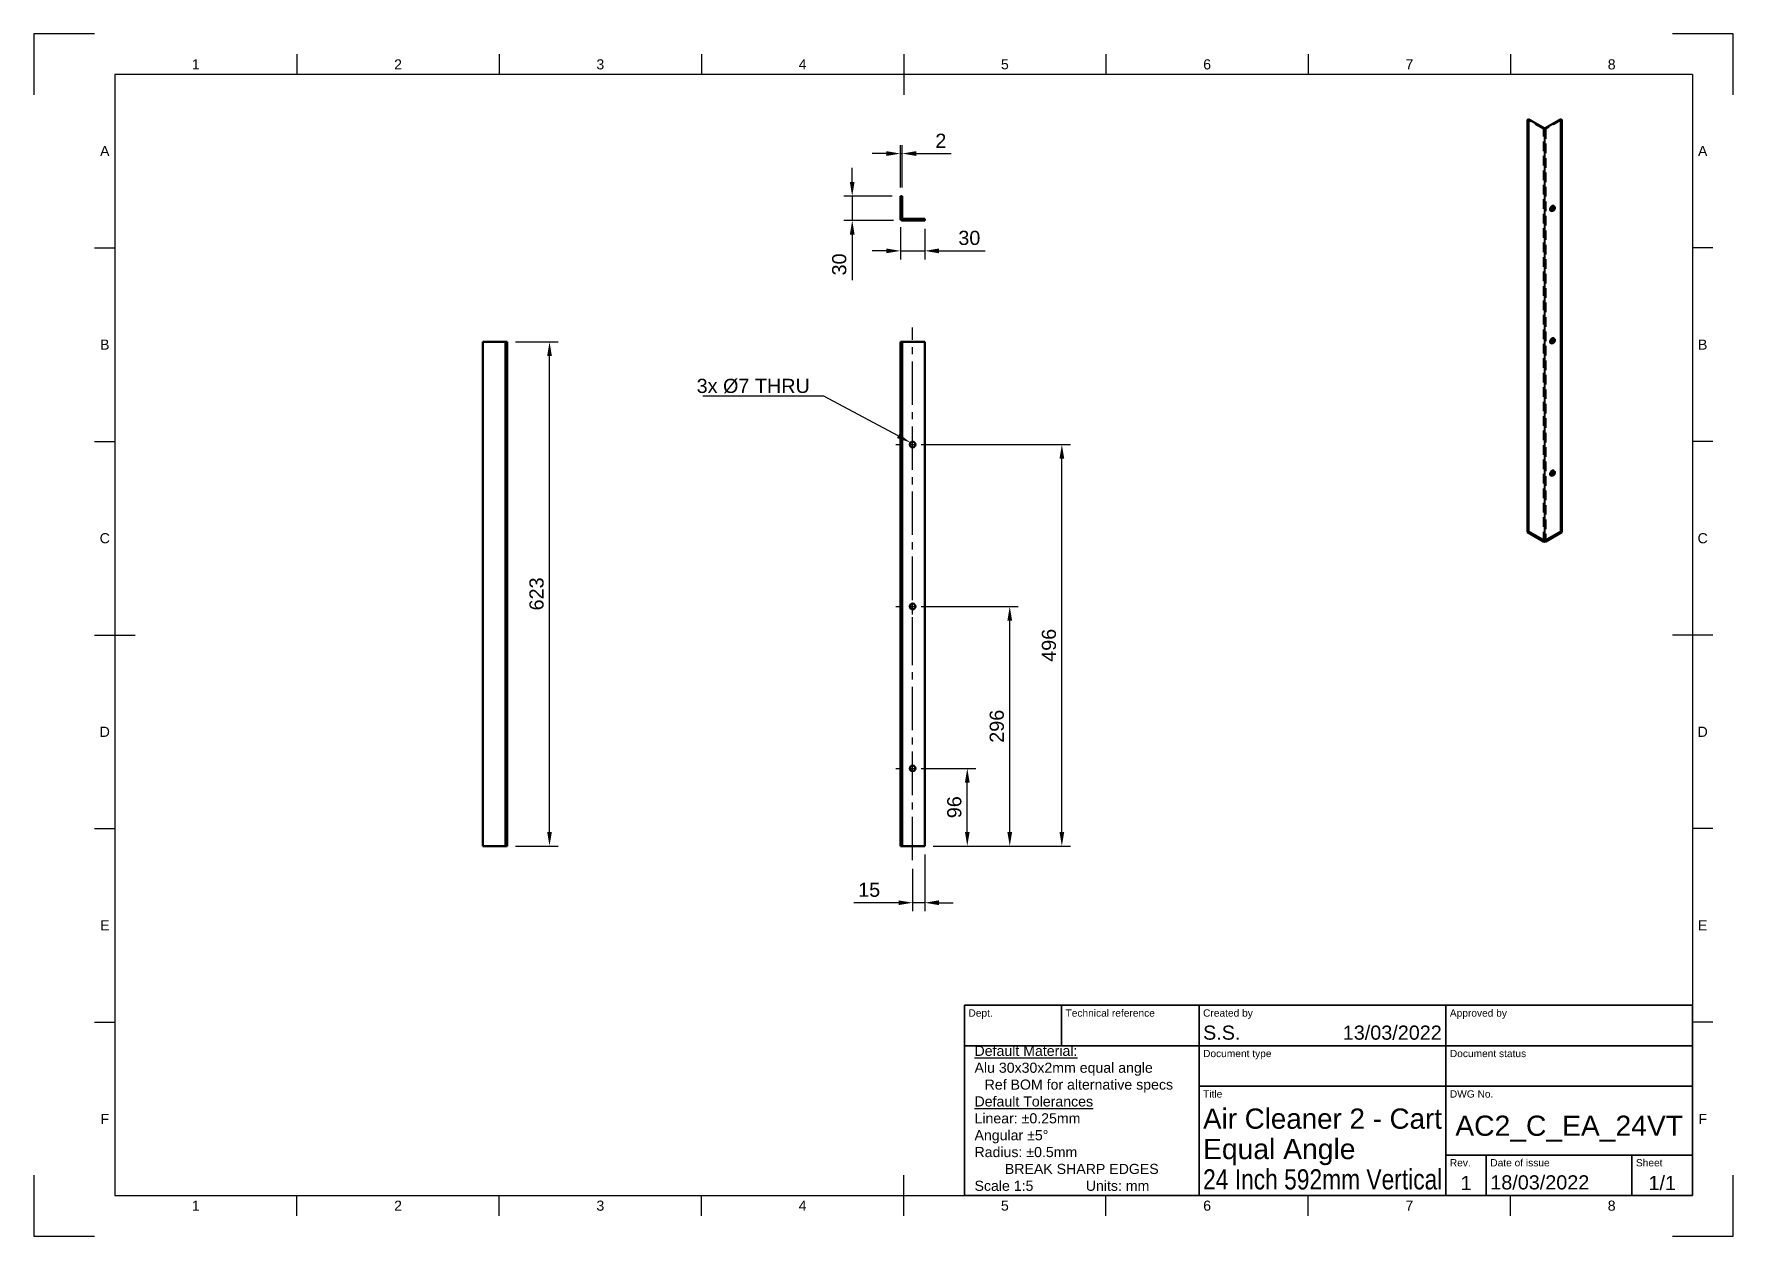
# Model space of a CAD drawing. Header units: millimetres. Extents: x 0 to 420, y 0 to 297.
import ezdxf
from ezdxf import colors
from ezdxf.entities.mleader import LeaderData, LeaderLine
from ezdxf.enums import TextEntityAlignment as Align
from ezdxf.math import Vec2, Vec3

# ---------------------------------------------------------------- set-up
doc = ezdxf.new("R2010")
doc.units = ezdxf.units.MM
doc.header["$LTSCALE"] = 0.75
doc.linetypes.add('CENTER2', pattern=[28.575, 19.05, -3.175, 3.175, -3.175])
doc.linetypes.add('HIDDEN2', pattern=[4.7625, 3.175, -1.5875])
for name, color, linetype, lineweight in [('Annotations', 7, 'Continuous', 25), ('Border', 7, 'Continuous', 25), ('Center Lines', 7, 'CENTER2', 25), ('Dimensions', 7, 'Continuous', 25), ('Hidden', 7, 'HIDDEN2', 25), ('Hidden Narrow', 7, 'HIDDEN2', 25), ('TitleBlock', 7, 'Continuous', 35), ('Visible', 7, 'Continuous', 50), ('Visible Narrow', 7, 'Continuous', 25)]:
    doc.layers.add(name, color=color, linetype=linetype, lineweight=lineweight)
doc.styles.add('FusionTitle', font='arial.ttf')
doc.styles.get("Standard").update_dxf_attribs({"font": 'arial.ttf'})
doc.dimstyles.new('ISO-25', dxfattribs={"dimtxt": 3.5, "dimasz": 3.5, "dimexe": 2.1, "dimexo": 2.1, "dimgap": 1.4, "dimtad": 1, "dimzin": 12, "dimdsep": 46, "dimtxsty": 'Standard', "dimcen": 0, "dimclrd": 256, "dimclre": 256, "dimclrt": 256, "dimazin": 3, "dimtp": 0.1, "dimtm": 0.1, "dimtfac": 0.714286, "dimtmove": 0, "dimatfit": 3, "dimfxl": 1, "dimtzin": 12, "dimarcsym": 0})

# ---------------------------------------------------------------- blocks, each defined once
blk = doc.blocks.new('ISO_A3_SHEET')
at = {"layer": 'Border'}
for p, q in [((65, 292), (65, 287)), ((115, 292), (115, 287)), ((165, 292), (165, 287)), ((215, 292), (215, 282)), ((265, 292), (265, 287)), ((315, 292), (315, 287)), ((365, 292), (365, 287)), ((410, 287), (20, 287)), ((20, 287), (20, 10)), ((410, 287), (410, 10)), ((15, 244.16666), (20, 244.16666)), ((415, 244.16666), (410, 244.16666)), ((15, 196.33333), (20, 196.33333)), ((415, 196.33333), (410, 196.33333)), ((15, 148.5), (25, 148.5)), ((415, 148.5), (405, 148.5)), ((15, 100.66667), (20, 100.66667)), ((415, 100.66667), (410, 100.66667)), ((15, 52.83334), (20, 52.83334)), ((415, 52.83334), (410, 52.83334)), ((215, 5), (215, 15)), ((20, 10), (410, 10)), ((65, 5), (65, 10)), ((115, 5), (115, 10)), ((165, 5), (165, 10)), ((265, 5), (265, 10)), ((315, 5), (315, 10)), ((365, 5), (365, 10))]:
    blk.add_line(p, q, dxfattribs=at)
at = {"layer": 'Defpoints'}
for p, q in [((15, 297), (0, 297)), ((0, 297), (0, 282)), ((420, 297), (405, 297)), ((420, 282), (420, 297)), ((0, 15), (0, 0)), ((420, 0), (420, 15)), ((0, 0), (15, 0)), ((405, 0), (420, 0))]:
    blk.add_line(p, q, dxfattribs=at)
at = {"layer": 'Border', "style": 'FusionTitle'}
for s, p in [('1', (40, 289.5)), ('2', (90, 289.5)), ('3', (140, 289.5)), ('4', (190, 289.5)), ('5', (240, 289.5)), ('6', (290, 289.5)), ('7', (340, 289.5)), ('8', (390, 289.5)), ('A', (17.5, 268.08333)), ('A', (412.5, 268.08333)), ('B', (17.5, 220.25)), ('B', (412.5, 220.25)), ('C', (17.5, 172.41667)), ('C', (412.5, 172.41667)), ('D', (17.5, 124.58334)), ('D', (412.5, 124.58334)), ('E', (17.5, 76.75001)), ('E', (412.5, 76.75001)), ('F', (17.5, 28.91668)), ('F', (412.5, 28.91668)), ('1', (40, 7.5)), ('2', (90, 7.5)), ('3', (140, 7.5)), ('4', (190, 7.5)), ('5', (240, 7.5)), ('6', (290, 7.5)), ('7', (340, 7.5)), ('8', (390, 7.5))]:
    blk.add_text(s, height=2.5, dxfattribs=at).set_placement(p, align=Align.MIDDLE)
blk = doc.blocks.new('ISO_TITLEBLOCK')
at = {"layer": 'TitleBlock'}
for p, q in [((0, 47), (-180, 47)), ((-180, 47), (-180, 0)), ((-156, 37), (-156, 47)), ((-122, 0), (-122, 47)), ((-61, 0), (-61, 47)), ((0, 0), (0, 47)), ((-180, 37), (0, 37)), ((-122, 27), (0, 27)), ((-61, 10), (0, 10)), ((-51, 0), (-51, 10)), ((-15, 0), (-15, 10)), ((-180, 0), (0, 0))]:
    blk.add_line(p, q, dxfattribs=at)
at = {"layer": 'TitleBlock', "style": 'FusionTitle'}
for s, p in [('Dept.', (-179, 46)), ('Technical reference', (-155, 46)), ('Created by', (-121, 46)), ('Approved by', (-60, 46)), ('Document type', (-121, 36)), ('Document status', (-60, 36)), ('Title', (-121, 26)), ('DWG No.', (-60, 26)), ('Rev.', (-60, 9)), ('Date of issue', (-50, 9)), ('Sheet', (-14, 9))]:
    blk.add_text(s, height=1.8, dxfattribs=at).set_placement(p, align=Align.TOP_LEFT)
for tag, height, p in [('DEPT', 3.5, (-179, 42)), ('TECHNICAL_REFERENCE', 3.5, (-155, 42)), ('CREATED_BY', 3.5, (-121, 42)), ('APPROVED_BY', 3.5, (-60, 42)), ('DOCUMENT_TYPE', 3.5, (-121, 32)), ('DOCUMENT_STATUS', 3.5, (-60, 32)), ('TITLE_1', 5, (-121, 21.5)), ('TITLE_2', 5, (-121, 14)), ('TITLE_3', 5, (-121, 6.5)), ('DATE_OF_ISSUE', 3.5, (-50, 5))]:
    blk.add_attdef(tag, text='', height=height, dxfattribs=at).set_placement(p, align=Align.TOP_LEFT)
for tag, p in [('CREATED_DATE', (-62, 42)), ('APPROVED_DATE', (-0.99, 42))]:
    blk.add_attdef(tag, text='', height=3.5, dxfattribs=at).set_placement(p, align=Align.TOP_RIGHT)
for tag, height, p in [('DRAWING_NUMBER', 5, (-30.5, 19.75)), ('REV', 3.5, (-56, 4.85)), ('SHEET', 3.5, (-7.5, 4.85))]:
    blk.add_attdef(tag, text='', height=height, dxfattribs=at).set_placement(p, align=Align.TOP_CENTER)
blk = doc.blocks.new('*D19')
at = {"layer": 'Defpoints', "color": 0, "transparency": 16777216}
for p in [(217.208257, 115.548621), (230.708257, 115.548621), (220.208257, 96.348621)]:
    blk.add_point(p, dxfattribs=at)
at = {"layer": 'Dimensions', "lineweight": -2, "transparency": 16777216}
for p, q in [((219.308257, 115.548621), (232.808257, 115.548621)), ((230.708257, 99.848621), (230.708257, 112.048621)), ((222.308257, 96.348621), (232.808257, 96.348621))]:
    blk.add_line(p, q, dxfattribs=at)
at = {"layer": 'Dimensions', "transparency": 16777216}
for points in [[(230.124924, 112.048621), (231.291591, 112.048621), (230.708257, 115.548621)], [(230.124924, 99.848621), (231.291591, 99.848621), (230.708257, 96.348621)]]:
    blk.add_solid(points, dxfattribs=at)
at = {"layer": 'Dimensions', "transparency": 16777216, "insert": (227.521252, 105.948621), "char_height": 3.5, "attachment_point": 5, "rotation": 90}
blk.add_mtext('96', dxfattribs=at)
blk = doc.blocks.new('*D20')
at = {"layer": 'Defpoints', "color": 0, "transparency": 16777216}
for p in [(217.208257, 155.548621), (241.208257, 155.548621), (220.208257, 96.348621)]:
    blk.add_point(p, dxfattribs=at)
at = {"layer": 'Dimensions', "lineweight": -2, "transparency": 16777216}
for p, q in [((219.308257, 155.548621), (243.308257, 155.548621)), ((241.208257, 99.848621), (241.208257, 152.048621)), ((222.308257, 96.348621), (243.308257, 96.348621))]:
    blk.add_line(p, q, dxfattribs=at)
at = {"layer": 'Dimensions', "transparency": 16777216}
for points in [[(240.624924, 152.048621), (241.791591, 152.048621), (241.208257, 155.548621)], [(240.624924, 99.848621), (241.791591, 99.848621), (241.208257, 96.348621)]]:
    blk.add_solid(points, dxfattribs=at)
at = {"layer": 'Dimensions', "transparency": 16777216, "insert": (238.021252, 125.948621), "char_height": 3.5, "attachment_point": 5, "rotation": 90}
blk.add_mtext('296', dxfattribs=at)
blk = doc.blocks.new('*D21')
at = {"layer": 'Defpoints', "color": 0, "transparency": 16777216}
for p in [(217.208257, 195.548621), (254.092728, 195.548621), (220.208257, 96.348621)]:
    blk.add_point(p, dxfattribs=at)
at = {"layer": 'Dimensions', "lineweight": -2, "transparency": 16777216}
for p, q in [((219.308257, 195.548621), (256.192728, 195.548621)), ((254.092728, 99.848621), (254.092728, 192.048621)), ((222.308257, 96.348621), (256.192728, 96.348621))]:
    blk.add_line(p, q, dxfattribs=at)
at = {"layer": 'Dimensions', "transparency": 16777216}
for points in [[(253.509395, 192.048621), (254.676062, 192.048621), (254.092728, 195.548621)], [(253.509395, 99.848621), (254.676062, 99.848621), (254.092728, 96.348621)]]:
    blk.add_solid(points, dxfattribs=at)
at = {"layer": 'Dimensions', "transparency": 16777216, "insert": (250.905723, 145.948621), "char_height": 3.5, "attachment_point": 5, "rotation": 90}
blk.add_mtext('496', dxfattribs=at)
blk = doc.blocks.new('*D22')
at = {"layer": 'Defpoints', "color": 0, "transparency": 16777216}
for p in [(214.208257, 251.357403), (220.208257, 250.957403), (214.208257, 243.410336)]:
    blk.add_point(p, dxfattribs=at)
at = {"layer": 'Dimensions', "lineweight": -2, "transparency": 16777216}
for p, q in [((214.208257, 249.257403), (214.208257, 241.310336)), ((220.208257, 248.857403), (220.208257, 241.310336)), ((210.708257, 243.410336), (207.208257, 243.410336)), ((214.208257, 243.410336), (220.208257, 243.410336)), ((223.708257, 243.410336), (235.116919, 243.410336))]:
    blk.add_line(p, q, dxfattribs=at)
at = {"layer": 'Dimensions', "transparency": 16777216}
for points in [[(210.708257, 243.993669), (210.708257, 242.827002), (214.208257, 243.410336)], [(223.708257, 243.993669), (223.708257, 242.827002), (220.208257, 243.410336)]]:
    blk.add_solid(points, dxfattribs=at)
at = {"layer": 'Dimensions', "transparency": 16777216, "insert": (231.21726, 246.598535), "char_height": 3.5, "attachment_point": 5}
blk.add_mtext('30', dxfattribs=at)
blk = doc.blocks.new('*D23')
at = {"layer": 'Defpoints', "color": 0, "transparency": 16777216}
for p in [(214.208257, 256.957403), (202.26251, 250.957403), (214.608257, 250.957403)]:
    blk.add_point(p, dxfattribs=at)
at = {"layer": 'Dimensions', "lineweight": -2, "transparency": 16777216}
for p, q in [((202.26251, 260.457403), (202.26251, 263.957403)), ((212.108257, 256.957403), (200.16251, 256.957403)), ((202.26251, 256.957403), (202.26251, 250.957403)), ((212.508257, 250.957403), (200.16251, 250.957403)), ((202.26251, 247.457403), (202.26251, 236.158085))]:
    blk.add_line(p, q, dxfattribs=at)
at = {"layer": 'Dimensions', "transparency": 16777216}
for points in [[(201.679177, 260.457403), (202.845844, 260.457403), (202.26251, 256.957403)], [(201.679177, 247.457403), (202.845844, 247.457403), (202.26251, 250.957403)]]:
    blk.add_solid(points, dxfattribs=at)
at = {"layer": 'Dimensions', "transparency": 16777216, "insert": (199.074311, 240.057744), "char_height": 3.5, "attachment_point": 5, "rotation": 90}
blk.add_mtext('30', dxfattribs=at)
blk = doc.blocks.new('*D24')
at = {"layer": 'Defpoints', "color": 0, "transparency": 16777216}
for p in [(116.938946, 220.948621), (127.438946, 220.948621), (116.938946, 96.348621)]:
    blk.add_point(p, dxfattribs=at)
at = {"layer": 'Dimensions', "lineweight": -2, "transparency": 16777216}
for p, q in [((119.038946, 220.948621), (129.538946, 220.948621)), ((127.438946, 99.848621), (127.438946, 217.448621)), ((119.038946, 96.348621), (129.538946, 96.348621))]:
    blk.add_line(p, q, dxfattribs=at)
at = {"layer": 'Dimensions', "transparency": 16777216}
for points in [[(126.855612, 217.448621), (128.022279, 217.448621), (127.438946, 220.948621)], [(126.855612, 99.848621), (128.022279, 99.848621), (127.438946, 96.348621)]]:
    blk.add_solid(points, dxfattribs=at)
at = {"layer": 'Dimensions', "transparency": 16777216, "insert": (124.250747, 158.648621), "char_height": 3.5, "attachment_point": 5, "rotation": 90}
blk.add_mtext('623', dxfattribs=at)
blk = doc.blocks.new('*U13')
at = {"layer": 'Center Lines', "color": 0, "ltscale": 0.75, "transparency": 16777216}
blk.add_line((0, -65.8), (0, 65.8), dxfattribs=at)
blk = doc.blocks.new('*D25')
at = {"layer": 'Defpoints', "color": 0, "transparency": 16777216}
for p in [(217.208257, 92.848621), (220.208257, 96.348621), (217.208257, 82.348621)]:
    blk.add_point(p, dxfattribs=at)
at = {"layer": 'Dimensions', "lineweight": -2, "transparency": 16777216}
for p, q in [((220.208257, 94.248621), (220.208257, 80.248621)), ((217.208257, 90.748621), (217.208257, 80.248621)), ((213.708257, 82.348621), (202.697821, 82.348621)), ((220.208257, 82.348621), (217.208257, 82.348621)), ((223.708257, 82.348621), (227.208257, 82.348621))]:
    blk.add_line(p, q, dxfattribs=at)
at = {"layer": 'Dimensions', "transparency": 16777216}
for points in [[(213.708257, 82.931954), (213.708257, 81.765287), (217.208257, 82.348621)], [(223.708257, 82.931954), (223.708257, 81.765287), (220.208257, 82.348621)]]:
    blk.add_solid(points, dxfattribs=at)
at = {"layer": 'Dimensions', "transparency": 16777216, "insert": (206.453039, 85.535626), "char_height": 3.5, "attachment_point": 5}
blk.add_mtext('15', dxfattribs=at)
blk = doc.blocks.new('*U15')
at = {"layer": 'Center Lines', "color": 0, "ltscale": 0.75, "transparency": 16777216}
for p, q in [((0, 2.678906), (0, 4.2)), ((-4.2, 0), (-2.678906, 0)), ((2.678906, 0), (4.2, 0)), ((0, -4.2), (0, -2.678906))]:
    blk.add_line(p, q, dxfattribs=at)
at = {"layer": 'Center Lines', "color": 0, "linetype": 'Continuous', "ltscale": 0.75, "transparency": 16777216}
for p, q in [((-0.892969, 0), (0.892969, 0)), ((0, -0.892969), (0, 0.892969))]:
    blk.add_line(p, q, dxfattribs=at)
blk = doc.blocks.new('*U16')
at = {"layer": 'Center Lines', "color": 0, "ltscale": 0.75, "transparency": 16777216}
for p, q in [((0, 2.678906), (0, 4.2)), ((-4.2, 0), (-2.678906, 0)), ((2.678906, 0), (4.2, 0)), ((0, -4.2), (0, -2.678906))]:
    blk.add_line(p, q, dxfattribs=at)
at = {"layer": 'Center Lines', "color": 0, "linetype": 'Continuous', "ltscale": 0.75, "transparency": 16777216}
for p, q in [((-0.892969, 0), (0.892969, 0)), ((0, -0.892969), (0, 0.892969))]:
    blk.add_line(p, q, dxfattribs=at)
blk = doc.blocks.new('*U17')
at = {"layer": 'Center Lines', "color": 0, "ltscale": 0.75, "transparency": 16777216}
for p, q in [((0, 2.678906), (0, 4.2)), ((-4.2, 0), (-2.678906, 0)), ((2.678906, 0), (4.2, 0)), ((0, -4.2), (0, -2.678906))]:
    blk.add_line(p, q, dxfattribs=at)
at = {"layer": 'Center Lines', "color": 0, "linetype": 'Continuous', "ltscale": 0.75, "transparency": 16777216}
for p, q in [((-0.892969, 0), (0.892969, 0)), ((0, -0.892969), (0, 0.892969))]:
    blk.add_line(p, q, dxfattribs=at)
blk = doc.blocks.new('*D26')
at = {"layer": 'Defpoints', "color": 0, "transparency": 16777216}
for p in [(214.608257, 267.457403), (214.208257, 256.957403), (214.608257, 256.957403)]:
    blk.add_point(p, dxfattribs=at)
at = {"layer": 'Dimensions', "lineweight": -2, "transparency": 16777216}
for p, q in [((214.208257, 259.057403), (214.208257, 269.557403)), ((214.608257, 259.057403), (214.608257, 269.557403)), ((210.708257, 267.457403), (207.208257, 267.457403)), ((214.208257, 267.457403), (214.608257, 267.457403)), ((218.108257, 267.457403), (226.72647, 267.457403))]:
    blk.add_line(p, q, dxfattribs=at)
at = {"layer": 'Dimensions', "transparency": 16777216}
for points in [[(210.708257, 268.040737), (210.708257, 266.87407), (214.208257, 267.457403)], [(218.108257, 268.040737), (218.108257, 266.87407), (214.608257, 267.457403)]]:
    blk.add_solid(points, dxfattribs=at)
at = {"layer": 'Dimensions', "transparency": 16777216, "insert": (224.167364, 270.614566), "char_height": 3.5, "attachment_point": 5}
blk.add_mtext('2', dxfattribs=at)

msp = doc.modelspace()

# ---------------------------------------------------------------- linework, layer by layer
at = {"layer": 'Hidden', "extrusion": (0, 0.817547, -0.575862)}
for p, q in [((373.15335, 273.488158, -39.113505), (369.193552, 275.768454, -35.876184)), ((377.678834, 275.768454, -35.876184), (373.719036, 273.488158, -39.113505)), ((374.925348, 253.337439, -22.752339), (375.208191, 253.174561, -22.983576)), ((375.623993, 254.550656, -22.752339), (375.906836, 254.387778, -22.983576)), ((374.925348, 220.635554, 0.282129), (375.208191, 220.472676, 0.050892)), ((375.623993, 221.848771, 0.282129), (375.906836, 221.685893, 0.050892)), ((375.623993, 189.146886, 23.316597), (375.906836, 188.984008, 23.08536)), ((374.925348, 187.933669, 23.316597), (375.208191, 187.770791, 23.08536))]:
    msp.add_line(p, q, dxfattribs=at)
at = {"layer": 'Hidden', "extrusion": (0, 2.966e-13, -1)}
for p, q in [((216.508257, 251.357403, 43.1), (216.508257, 250.957403, 43.1)), ((217.908257, 251.357403, 43.1), (217.908257, 250.957403, 43.1))]:
    msp.add_line(p, q, dxfattribs=at)
at = {"layer": 'Hidden', "extrusion": (0, 1, 0)}
for p, q in [((116.538946, 196.248621), (116.938946, 196.248621)), ((116.538946, 194.848621), (116.938946, 194.848621)), ((116.538946, 156.248621), (116.938946, 156.248621)), ((116.538946, 154.848621), (116.938946, 154.848621)), ((116.538946, 116.248621), (116.938946, 116.248621)), ((116.538946, 114.848621), (116.938946, 114.848621))]:
    msp.add_line(p, q, dxfattribs=at)
at = {"layer": 'Hidden', "extrusion": (1.408e-13, -0.817547, 0.575862)}
msp.add_arc((373.436193, 125.797065, -246.113427), 0.4, 225, 315, dxfattribs=at)
at = {"layer": 'Hidden', "extrusion": (0.707107, -0.407196, -0.578093)}
for centre in [(407.337854, 96.174998, 175.507307), (378.998943, 124.404522, 175.507307), (350.660031, 152.634047, 175.507307)]:
    msp.add_arc(centre, 0.7, 336.21649, 203.78351, dxfattribs=at)
at = {"layer": 'Hidden Narrow', "extrusion": (0, 0.817547, -0.575862)}
for p, q in [((373.15335, 171.621786, 32.638863), (373.15335, 273.488158, -39.113505)), ((373.719036, 273.488158, -39.113505), (373.719036, 171.621786, 32.638863))]:
    msp.add_line(p, q, dxfattribs=at)
at = {"layer": 'Visible', "extrusion": (0, 0.817547, -0.575862)}
for p, q in [((369.476395, 275.931332, -35.644947), (369.193552, 275.768454, -35.876184)), ((369.193552, 275.768454, -35.876184), (369.193552, 173.902082, 35.876184)), ((373.294772, 273.732475, -38.76665), (369.476395, 275.931332, -35.644947)), ((369.476395, 174.06496, 36.107421), (369.476395, 275.931332, -35.644947)), ((373.577614, 273.732475, -38.76665), (377.395991, 275.931332, -35.644947)), ((377.395991, 275.931332, -35.644947), (377.395991, 174.06496, 36.107421)), ((377.678834, 275.768454, -35.876184), (377.395991, 275.931332, -35.644947)), ((377.678834, 173.902082, 35.876184), (377.678834, 275.768454, -35.876184)), ((369.193552, 173.902082, 35.876184), (369.476395, 174.06496, 36.107421)), ((373.15335, 171.621786, 32.638863), (369.193552, 173.902082, 35.876184)), ((373.294772, 171.866103, 32.985718), (369.476395, 174.06496, 36.107421)), ((373.577614, 171.866103, 32.985718), (377.395991, 174.06496, 36.107421)), ((377.678834, 173.902082, 35.876184), (373.719036, 171.621786, 32.638863)), ((377.395991, 174.06496, 36.107421), (377.678834, 173.902082, 35.876184))]:
    msp.add_line(p, q, dxfattribs=at)
at = {"layer": 'Visible', "extrusion": (0, 2.966e-13, -1)}
for p, q in [((214.208257, 256.957403, 62.3), (214.608257, 256.957403, 62.3)), ((214.208257, 251.357403, 62.3), (214.208257, 256.957403, 62.3)), ((214.608257, 251.557403, 62.3), (214.608257, 256.957403, 62.3)), ((220.208257, 250.957403, 62.3), (214.608257, 250.957403, 62.3)), ((214.808257, 251.357403, 62.3), (220.208257, 251.357403, 62.3)), ((220.208257, 251.357403, 62.3), (220.208257, 250.957403, 62.3))]:
    msp.add_line(p, q, dxfattribs=at)
at = {"layer": 'Visible', "extrusion": (0, 1, 0)}
for p, q in [((116.338946, 220.948621, -2.6), (110.938946, 220.948621, -2.6)), ((110.938946, 96.348621, -2.6), (110.938946, 220.948621, -2.6)), ((116.538946, 220.948621, 3), (116.538946, 96.348621, 3)), ((116.938946, 220.948621, 3), (116.538946, 220.948621, 3)), ((116.938946, 96.348621, 3), (116.938946, 220.948621, 3)), ((214.608257, 220.948621, 3), (214.208257, 220.948621, 3)), ((214.208257, 220.948621, 3), (214.208257, 96.348621, 3)), ((214.608257, 96.348621, 3), (214.608257, 220.948621, 3)), ((214.808257, 220.948621, -2.6), (220.208257, 220.948621, -2.6)), ((220.208257, 220.948621, -2.6), (220.208257, 96.348621, -2.6)), ((116.338946, 96.348621, -2.6), (110.938946, 96.348621, -2.6)), ((116.538946, 96.348621, 3), (116.938946, 96.348621, 3)), ((214.208257, 96.348621, 3), (214.608257, 96.348621, 3)), ((214.808257, 96.348621, -2.6), (220.208257, 96.348621, -2.6))]:
    msp.add_line(p, q, dxfattribs=at)
at = {"layer": 'Visible', "extrusion": (-0.707107, 0.407196, 0.578093)}
for centre in [(-407.337854, 96.174998, -175.107307), (-378.998943, 124.404522, -175.107307), (-350.660031, 152.634047, -175.107307)]:
    msp.add_circle(centre, 0.7, dxfattribs=at)
at = {"layer": 'Visible'}
for centre in [(217.208257, 195.548621, -2.6), (217.208257, 155.548621, -2.6), (217.208257, 115.548621, -2.6)]:
    msp.add_circle(centre, 0.7, dxfattribs=at)
at = {"layer": 'Visible', "extrusion": (0, 0.817547, -0.575862)}
for centre, radius in [((-373.436193, 126.079907, 246.113427), 0.2), ((-373.436193, 125.797065, 121.513427), 0.4)]:
    msp.add_arc(centre, radius, 225, 315, dxfattribs=at)
at = {"layer": 'Visible', "extrusion": (0.707107, -0.407196, -0.578093)}
for centre in [(407.337854, 96.174998, 175.507307), (378.998943, 124.404522, 175.507307), (350.660031, 152.634047, 175.507307)]:
    msp.add_arc(centre, 0.7, 203.78351, 336.21649, dxfattribs=at)
at = {"layer": 'Visible', "extrusion": (0, 2.966e-13, -1)}
msp.add_arc((-214.608257, 251.357403, -62.3), 0.4, 270, 0, dxfattribs=at)
at = {"layer": 'Visible'}
msp.add_arc((214.808257, 251.557403, 62.3), 0.2, 180, 270, dxfattribs=at)
at = {"layer": 'Visible', "extrusion": (0, 1, 0)}
for centre, start, end in [((-116.338946, -2.4, 220.948621), 180, 270), ((-214.808257, -2.4, 220.948621), 270, 0)]:
    msp.add_arc(centre, 0.2, start, end, dxfattribs=at)
at = {"layer": 'Visible', "extrusion": (1.327e-13, -0.817547, 0.575862)}
msp.add_arc((373.436193, 126.079907, -121.513427), 0.2, 225, 315, dxfattribs=at)
at = {"layer": 'Visible', "extrusion": (9.2e-15, -1, 1.785e-13)}
msp.add_arc((116.338946, -2.4, -96.348621), 0.2, 270, 0, dxfattribs=at)
at = {"layer": 'Visible', "extrusion": (1.785e-13, -1, -9.2e-15)}
msp.add_arc((214.808257, -2.4, -96.348621), 0.2, 180, 270, dxfattribs=at)
at = {"layer": 'Visible Narrow', "extrusion": (0, 0.817547, -0.575862)}
for p, q in [((373.294772, 273.732475, -38.76665), (373.294772, 171.866103, 32.985718)), ((373.577614, 171.866103, 32.985718), (373.577614, 273.732475, -38.76665))]:
    msp.add_line(p, q, dxfattribs=at)

# ---------------------------------------------------------------- block references
at = {"layer": 'Border'}
msp.add_blockref('ISO_A3_SHEET', (0, 0), dxfattribs=at)
at = {"layer": 'Center Lines', "ltscale": 0.75}
for name, p in [('*U13', (217.208257, 158.648621)), ('*U15', (217.208257, 195.548621)), ('*U16', (217.208257, 155.548621)), ('*U17', (217.208257, 115.548621))]:
    msp.add_blockref(name, p, dxfattribs=at)
at = {"layer": 'TitleBlock'}
ref = msp.add_blockref('ISO_TITLEBLOCK', (410, 10), dxfattribs=at)
ref.add_attrib('DATE_OF_ISSUE', '18/03/2022', dxfattribs={"height": 3.5, "style": 'FusionTitle'}).set_placement((360, 15), align=Align.TOP_LEFT)
ref.add_attrib('REV', '1', dxfattribs={"height": 3.5, "style": 'FusionTitle'}).set_placement((354, 14.85), align=Align.TOP_CENTER)
ref.add_attrib('TITLE_3', '24 Inch 592mm Vertical', dxfattribs={"height": 5, "style": 'FusionTitle', "width": 0.806138}).set_placement((289, 16.5), align=Align.TOP_LEFT)
ref.add_attrib('CREATED_DATE', '13/03/2022', dxfattribs={"height": 3.5, "style": 'FusionTitle'}).set_placement((348, 52), align=Align.TOP_RIGHT)
ref.add_attrib('SHEET', '1/1', dxfattribs={"height": 3.5, "style": 'FusionTitle'}).set_placement((402.5, 14.85), align=Align.TOP_CENTER)
ref.add_attrib('TITLE_2', 'Equal Angle', dxfattribs={"height": 5, "style": 'FusionTitle'}).set_placement((289, 24), align=Align.TOP_LEFT)
ref.add_attrib('DRAWING_NUMBER', 'AC2_C_EA_24VT', dxfattribs={"height": 5, "style": 'FusionTitle'}).set_placement((379.5, 29.751432), align=Align.TOP_CENTER)
ref.add_attrib('TITLE_1', 'Air Cleaner 2 - Cart', dxfattribs={"height": 5, "style": 'FusionTitle', "width": 0.98161}).set_placement((289, 31.5), align=Align.TOP_LEFT)
ref.add_attrib('CREATED_BY', 'S.S.', dxfattribs={"height": 3.5, "style": 'FusionTitle'}).set_placement((289, 52), align=Align.TOP_LEFT)

# ---------------------------------------------------------------- texts
at = {"layer": 'Annotations', "insert": (230, 47), "char_height": 2.5, "attachment_point": 1}
msp.add_mtext_dynamic_manual_height_columns('\\pi-2.5,l5;{\\LDefault Material: ^J}Alu 30x30x2mm equal angle\\P\\pi2.5,l2.5;Ref BOM for alternative specs\\P\\pi-2.5,l5;{\\LDefault Tolerances^J}Linear: ±0.25mm ^JAngular ±5° ^JRadius: ±0.5mm\\P\\pi0,l0;^IBREAK SHARP EDGES \\P\\pl2.5;Scale 1:5^I^IUnits: mm', width=58, gutter_width=17.5, heights=[0], dxfattribs=at)

# ---------------------------------------------------------------- dimensions: what is measured, and where the dimension line sits
at = {"layer": 'Dimensions'}
for base, p1, p2, picture, middle in [((214.608257, 267.457403), (214.208257, 256.957403), (214.608257, 256.957403), '*D26', (224.167364, 270.614566)), ((217.208257, 82.348621), (220.208257, 96.348621), (217.208257, 92.848621), '*D25', (206.453039, 85.535626))]:
    dim = msp.add_linear_dim(base=base, p1=p1, p2=p2, dimstyle='ISO-25', override={"dimlfac": 5, "dimclrd": 256, "dimclre": 256}, dxfattribs=at)
    dim.commit()
    dim.dimension.update_dxf_attribs({"geometry": picture, "text_midpoint": middle})
for base, p1, p2, angle, picture, middle in [((202.26251, 250.957403), (214.208257, 256.957403), (214.608257, 250.957403), 270, '*D23', (202.26251, 240.057744)), ((214.208257, 243.410336), (220.208257, 250.957403), (214.208257, 251.357403), 180, '*D22', (231.21726, 243.410336)), ((254.092728, 195.548621), (220.208257, 96.348621), (217.208257, 195.548621), 90, '*D21', (254.092728, 145.948621))]:
    dim = msp.add_linear_dim(base=base, p1=p1, p2=p2, angle=angle, dimstyle='ISO-25', override={"dimlfac": 5}, dxfattribs=at)
    dim.commit()
    dim.dimension.update_dxf_attribs({"geometry": picture, "text_midpoint": middle, "dimtype": 160})
dim = msp.add_aligned_dim(p1=(116.938946, 96.348621), p2=(116.938946, 220.948621), distance=-10.5, dimstyle='ISO-25', override={"dimlfac": 5, "dimclrd": 256, "dimclre": 256}, dxfattribs=at)
dim.commit()
dim.dimension.update_dxf_attribs({"geometry": '*D24', "text_midpoint": (124.250747, 158.648621)})
for base, p2, picture, middle in [((241.208257, 155.548621), (217.208257, 155.548621), '*D20', (238.021252, 125.948621)), ((230.708257, 115.548621), (217.208257, 115.548621), '*D19', (227.521252, 105.948621))]:
    dim = msp.add_linear_dim(base=base, p1=(220.208257, 96.348621), p2=p2, angle=90, dimstyle='ISO-25', override={"dimlfac": 5, "dimclrd": 256, "dimclre": 256}, dxfattribs=at)
    dim.commit()
    dim.dimension.update_dxf_attribs({"geometry": picture, "text_midpoint": middle})

# ---------------------------------------------------------------- leaders
at = {"layer": 'Annotations'}
ml = msp.add_multileader_mtext('Standard', dxfattribs=at)
ml.set_content('3x %%C7 THRU', color=256)
ml.set_leader_properties()
ml.build(insert=Vec2(0, 0))
ml.multileader.update_dxf_attribs({"text_left_attachment_type": 5, "text_right_attachment_type": 5, "dogleg_length": 3.5, "arrow_head_size": 3.5})
ctx = ml.context
ctx.base_point, ctx.char_height, ctx.arrow_head_size, ctx.landing_gap_size, ctx.plane_origin = Vec3(164.406589, 207.474213), 3.5, 3.5, 0, Vec3(216.641287, 195.138079)
ctx.left_attachment, ctx.right_attachment, ctx.text_align_type = 5, 5, 2
notes = []
notes.append((ctx, [(0, (1, 1, 0), (195.290627, 207.474213), (-1, 0), 3.5, [(0, [(216.69479, 196.024384)], 0, [])])]))
ctx.mtext.insert, ctx.mtext.alignment, ctx.mtext.flow_direction = Vec3(191.790627, 211.803135), 3, 5
for ctx, leaders in notes:
    for number, flags, end, landing, length, lines in leaders:
        leader = LeaderData()
        leader.index, (leader.has_last_leader_line, leader.has_dogleg_vector, leader.attachment_direction) = number, flags
        leader.last_leader_point, leader.dogleg_vector, leader.dogleg_length = Vec3(end), Vec3(landing), length
        for number, points, colour, breaks in lines:
            line = LeaderLine()
            line.index, line.vertices, line.color, line.breaks = number, Vec3.list(points), colors.encode_raw_color(colour), breaks
            leader.lines.append(line)
        ctx.leaders.append(leader)

doc.saveas('drawing.dxf')
